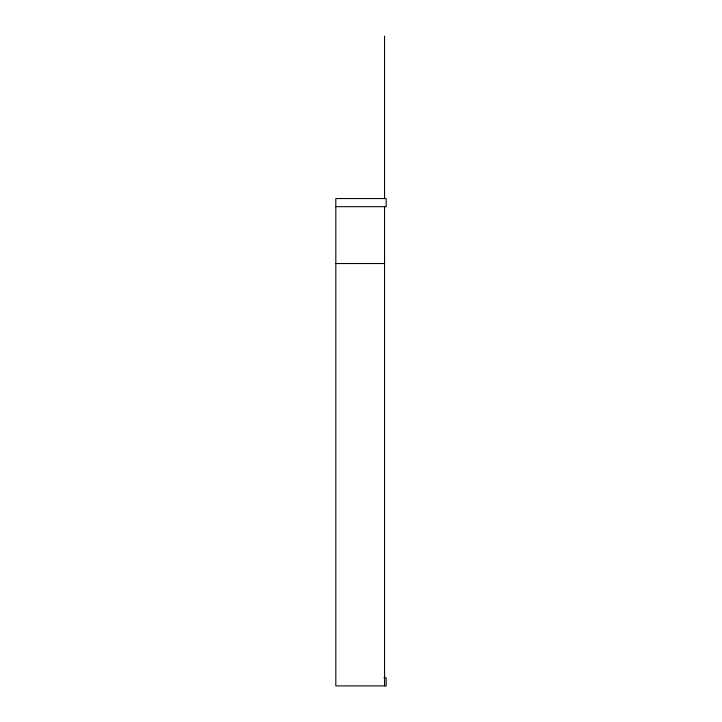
<?xml version="1.0" encoding="UTF-8"?>
<svg xmlns="http://www.w3.org/2000/svg" width="722" height="722" viewBox="0 0 722 722"><rect width="100%" height="100%" fill="white"/><g stroke="black" fill="none" stroke-linecap="round" stroke-linejoin="round"><path stroke-width="1.08" d="M335.82 206.672L386.18 206.672L386.18 198.55L335.82 198.55L335.82 685.9L386.18 685.9L386.18 677.778L383.978 677.778M335.82 263.53L384.555 263.53M384.555 36.1L384.555 198.55M384.555 206.447L384.555 685.9"/></g></svg>
